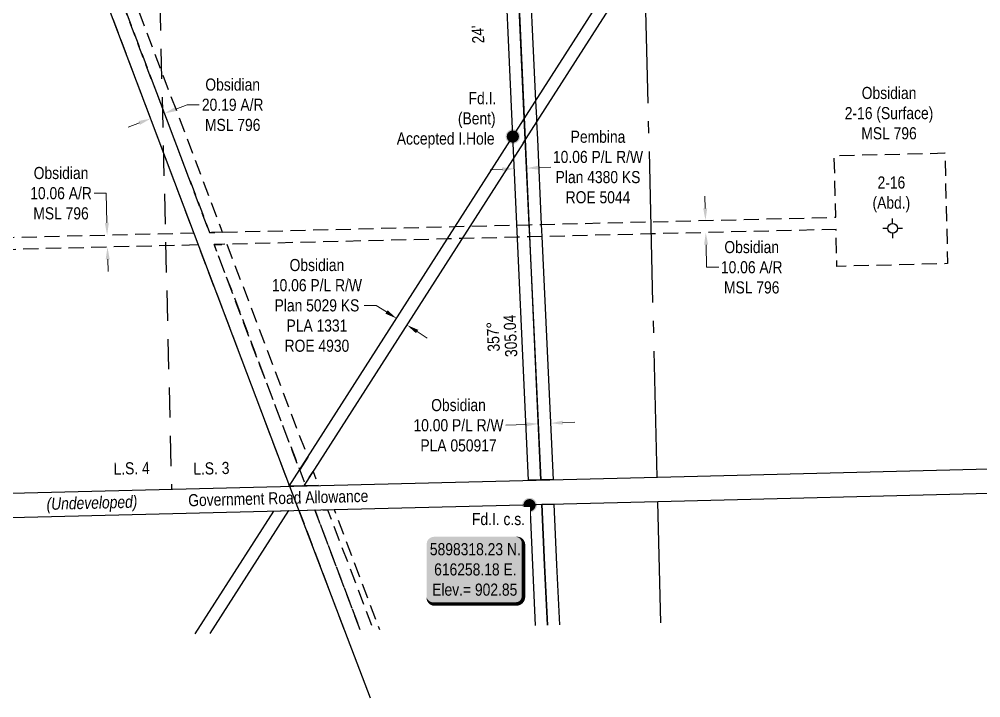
# Model space of a CAD drawing. Extents: x 611307 to 619201, y 5898107 to 5902906.
# Drawn here: x 615836 to 616631, y 5898159 to 5898720 of the extents above; entities that cross this region are included whole.
import ezdxf
from ezdxf.enums import TextEntityAlignment as Align

# ---------------------------------------------------------------- set-up
doc = ezdxf.new("R2010")
doc.units = 0
doc.header["$LTSCALE"] = 5
doc.header["$PDSIZE"] = 0.5
for name, pattern in [('foc-ACCESSROAD', [3.75, 2.5, -1.25]), ('foc-FLOWLINE', [3.75, 2.5, -1.25]), ('foc-LSD', [8, 5, -3]), ('foc-QUARTERLINE', [33, 25, -3, 2, -3])]:
    doc.linetypes.add(name, pattern=pattern)
doc.layers.get('Defpoints').update_dxf_attribs({"color": 9})
for name, color, linetype in [('AS-POWER', 104, 'foc-POWER'), ('C-RW', 13, 'Continuous'), ('C-WS', 13, 'foc-ACCESSROAD'), ('DETAIL-T', 7, 'Continuous'), ('F-EZE', 190, 'foc-FLOWLINE'), ('F-RW', 190, 'Continuous'), ('F-WS-S', 8, 'Continuous'), ('L-BD', 7, 'Continuous'), ('L-MON', 1, 'Continuous'), ('L-QSEC', 8, 'foc-QUARTERLINE'), ('L-ROAD-T', 7, 'Continuous'), ('L-SEC', 7, 'Continuous'), ('L-SECTION-LSD', 7, 'foc-LSD'), ('ROE', 35, 'Continuous')]:
    doc.layers.add(name, color=color, linetype=linetype)
for name, color, linetype, lineweight in [('C-AR-T', 13, 'Continuous', 9), ('C-FLOWLINE-T', 13, 'Continuous', 9), ('C-RW-T', 13, 'Continuous', 9), ('C-WS-T', 13, 'Continuous', 9), ('F-RW-T', 190, 'Continuous', 9), ('T-TEXT', 48, 'Continuous', 18)]:
    doc.layers.add(name, color=color, linetype=linetype, lineweight=lineweight)
doc.styles.add('100L', font='ARIALN.TTF', dxfattribs={"height": 11})
doc.styles.add('80', font='ARIALN.TTF', dxfattribs={"height": 10})
doc.styles.add('80CG', font='ARIALN.TTF', dxfattribs={"height": 10})
doc.styles.add('80L', font='ARIALN.TTF', dxfattribs={"height": 10})
doc.styles.add('80LS', font='ARIALNI.TTF', dxfattribs={"height": 10})
doc.styles.add('foc-LtypeFont', font='ARIALN.TTF', dxfattribs={"height": 7.35})
doc.linetypes.add('foc-POWER', pattern='A,6,-1,["P",foc-LtypeFont,S=0.2,R=0,X=-0.625,Y=-0.75],-1.24,4', length=12.24)
doc.linetypes.add('foc-POWER-NOLINE', pattern='A,0,-4,["P",foc-LtypeFont,S=0.2,R=0,X=-0.625,Y=-0.75],-8.24', length=12.24)
doc.dimstyles.new('Compass 5 000', dxfattribs={"dimscale": 5, "dimtxt": 9, "dimasz": 2, "dimexe": 0.2, "dimexo": 0.0625, "dimgap": 0.5, "dimtad": 0, "dimtih": 1, "dimtoh": 1, "dimzin": 0, "dimdsep": 46, "dimtxsty": '80CG', "dimcen": 0.1, "dimse1": 1, "dimse2": 1, "dimclrd": 256, "dimclrt": 256, "dimaunit": 1, "dimadec": 4, "dimazin": 0, "dimtfac": 0.06, "dimtofl": 0, "dimtmove": 0, "dimatfit": 1, "dimfxl": 0.2, "dimtolj": 1, "dimtzin": 0, "dimlwd": -1, "dimarcsym": 0})

# ---------------------------------------------------------------- blocks, each defined once
blk = doc.blocks.new('*D434')
at = {"layer": 'C-AR-T', "transparency": 16777216}
for p, q in [((615965.58, 5898645.53), (615974.93, 5898649.07)), ((615974.93, 5898649.07), (615984.93, 5898649.07)), ((615935.47, 5898634.13), (615926.11, 5898630.59))]:
    blk.add_line(p, q, dxfattribs=at)
for points in [[(615964.99, 5898647.09), (615966.17, 5898643.97), (615956.23, 5898641.99)], [(615934.88, 5898635.69), (615936.06, 5898632.57), (615944.82, 5898637.67)]]:
    blk.add_solid(points, dxfattribs=at)
at = {"layer": 'Defpoints', "color": 0, "transparency": 16777216}
for p in [(615934.15, 5898700.32), (615922.74, 5898696), (615956.23, 5898641.99)]:
    blk.add_point(p, dxfattribs=at)
at = {"layer": 'C-AR-T', "transparency": 16777216, "insert": (616012.67, 5898649.07), "char_height": 10, "attachment_point": 5, "style": '80CG'}
blk.add_mtext('\\A1;Obsidian\\P20.19 A/R\\PMSL 796', dxfattribs=at)
blk = doc.blocks.new('*D437')
at = {"layer": 'C-FLOWLINE-T', "transparency": 16777216}
for p, q in [((615907.99, 5898575.98), (615897.99, 5898575.98)), ((615908.59, 5898551.5), (615907.99, 5898575.98)), ((615909.32, 5898521.44), (615909.56, 5898511.44))]:
    blk.add_line(p, q, dxfattribs=at)
for points in [[(615910.25, 5898551.54), (615906.92, 5898551.45), (615908.83, 5898541.5)], [(615910.98, 5898521.48), (615907.65, 5898521.4), (615909.07, 5898531.44)]]:
    blk.add_solid(points, dxfattribs=at)
at = {"layer": 'Defpoints', "color": 0, "transparency": 16777216}
for p in [(615868, 5898540.51), (615908.83, 5898541.5), (615868.25, 5898530.44)]:
    blk.add_point(p, dxfattribs=at)
at = {"layer": 'C-FLOWLINE-T', "transparency": 16777216, "insert": (615870.71, 5898575.98), "char_height": 10, "attachment_point": 5, "style": '80CG'}
blk.add_mtext('\\A1;Obsidian\\P10.06 A/R\\PMSL 796', dxfattribs=at)
blk = doc.blocks.new('*D438')
at = {"layer": 'C-FLOWLINE-T', "transparency": 16777216}
for p, q in [((616403.43, 5898563.51), (616403.19, 5898573.51)), ((616404.16, 5898533.45), (616404.61, 5898514.77)), ((616404.61, 5898514.77), (616414.61, 5898514.77))]:
    blk.add_line(p, q, dxfattribs=at)
for points in [[(616405.1, 5898563.55), (616401.76, 5898563.47), (616403.67, 5898553.51)], [(616405.83, 5898533.49), (616402.49, 5898533.41), (616403.92, 5898543.45)]]:
    blk.add_solid(points, dxfattribs=at)
at = {"layer": 'Defpoints', "color": 0, "transparency": 16777216}
for p in [(616402.25, 5898553.48), (616403.67, 5898553.51), (616402.5, 5898543.41)]:
    blk.add_point(p, dxfattribs=at)
at = {"layer": 'C-FLOWLINE-T', "transparency": 16777216, "insert": (616441.9, 5898514.77), "char_height": 10, "attachment_point": 5, "style": '80CG'}
blk.add_mtext('\\A1;Obsidian\\P10.06 A/R\\PMSL 796', dxfattribs=at)
blk = doc.blocks.new('*D440')
at = {"layer": 'C-RW-T', "transparency": 16777216}
for p, q in [((616285.55, 5898386.37), (616295.54, 5898386.83)), ((616255.57, 5898384.97), (616238.52, 5898384.18))]:
    blk.add_line(p, q, dxfattribs=at)
for points in [[(616255.5, 5898386.64), (616255.65, 5898383.31), (616265.56, 5898385.44)], [(616285.47, 5898388.03), (616285.63, 5898384.71), (616275.56, 5898385.9)]]:
    blk.add_solid(points, dxfattribs=at)
at = {"layer": 'Defpoints', "color": 0, "transparency": 16777216}
for p in [(616247.86, 5898765.8), (616257.85, 5898766.27), (616265.56, 5898385.44)]:
    blk.add_point(p, dxfattribs=at)
at = {"layer": 'C-RW-T', "transparency": 16777216, "insert": (616199.43, 5898384.18), "char_height": 10, "attachment_point": 5, "style": '80CG'}
blk.add_mtext('\\A1;Obsidian\\P10.00 P/L R/W\\PPLA 050917', dxfattribs=at)
blk = doc.blocks.new('*D441')
at = {"layer": 'C-RW-T', "transparency": 16777216}
for p, q in [((616131.43, 5898483.25), (616121.43, 5898483.25)), ((616139.86, 5898477.87), (616131.43, 5898483.25)), ((616165.18, 5898461.69), (616173.61, 5898456.31))]:
    blk.add_line(p, q, dxfattribs=at)
for points in [[(616140.75, 5898479.27), (616138.96, 5898476.46), (616148.28, 5898472.48)], [(616166.08, 5898463.09), (616164.29, 5898460.28), (616156.76, 5898467.07)]]:
    blk.add_solid(points, dxfattribs=at)
at = {"layer": 'Defpoints', "color": 0, "transparency": 16777216}
for p in [(616224.6, 5898591.96), (616233.07, 5898586.55), (616148.28, 5898472.48)]:
    blk.add_point(p, dxfattribs=at)
at = {"layer": 'C-RW-T', "transparency": 16777216, "insert": (616082.34, 5898483.25), "char_height": 10, "attachment_point": 5, "style": '80CG'}
blk.add_mtext('\\A1;Obsidian\\P10.06 P/L R/W\\PPlan 5029 KS\\PPLA 1331\\PROE 4930', dxfattribs=at)
blk = doc.blocks.new('*D447')
at = {"layer": 'Defpoints', "color": 0, "transparency": 16777216}
for p in [(616240.12, 5898715.83), (616250.16, 5898716.3), (616245.69, 5898596.22)]:
    blk.add_point(p, dxfattribs=at)
at = {"layer": 'F-RW-T', "transparency": 16777216}
for p, q in [((616235.7, 5898595.75), (616225.71, 5898595.29)), ((616265.72, 5898597.15), (616275.71, 5898597.61))]:
    blk.add_line(p, q, dxfattribs=at)
for points in [[(616235.62, 5898597.42), (616235.77, 5898594.09), (616245.69, 5898596.22)], [(616265.64, 5898598.81), (616265.8, 5898595.48), (616255.73, 5898596.68)]]:
    blk.add_solid(points, dxfattribs=at)
at = {"layer": 'F-RW-T', "transparency": 16777216, "insert": (616314.79, 5898597.61), "char_height": 10, "attachment_point": 5, "style": '80CG'}
blk.add_mtext('\\A1;Pembina\\P10.06 P/L R/W\\PPlan 4380 KS\\PROE 5044', dxfattribs=at)
blk = doc.blocks.new('GABD')
for p, q in [((0, 0.81), (0, 1.62)), ((-0.81, 0), (-1.62, 0)), ((1.62, 0), (0.81, 0)), ((0, -0.81), (0, -1.62))]:
    blk.add_line(p, q)
blk.add_circle((0, 0), 0.8)
blk = doc.blocks.new('fdia')
at = {"color": 255, "const_width": 1}
blk.add_lwpolyline([(-0.5, 0, 1), (0.5, 0, 1)], format="xyb", close=True, dxfattribs=at)
blk = doc.blocks.new('Fdiaa')
blk.add_blockref('fdia', (0, 0))
blk = doc.blocks.new('fdib')
at = {"color": 1, "const_width": 1.6}
blk.add_lwpolyline([(-0.4, 0, 1), (0.4, 0, 1)], format="xyb", close=True, dxfattribs=at)
at = {"color": 1}
blk.add_circle((0, 0), 0.8, dxfattribs=at)
blk = doc.blocks.new('Fdibb')
blk.add_blockref('fdib', (0, 0))
blk = doc.blocks.new('fdicc')
for name in ['Fdibb', 'Fdiaa']:
    blk.add_blockref(name, (0, 0))
blk = doc.blocks.new('FDI')
blk.add_blockref('fdicc', (0, 0))
blk = doc.blocks.new('*U452')
h = blk.add_hatch(color=254)
edge = h.paths.add_edge_path()
edge.add_line((-34, -28.5), (34, -28.5))
edge.add_arc((34, -22.5), 6, 270, 360)
edge.add_line((40, -22.5), (40, 21))
edge.add_arc((34, 21), 6, 0, 90)
edge.add_line((34, 27), (-34, 27))
edge.add_arc((-34, 21), 6, 90, 180)
edge.add_line((-40, 21), (-40, -22.5))
edge.add_arc((-34, -22.5), 6, 180, 270)
at = {"color": 1, "flags": 128}
blk.add_lwpolyline([(-34, -28.5, 3, 3, 0), (34, -28.5, 3, 3, 0.414214), (40, -22.5, 3, 3, 0), (40, 21, 3, 0, 0.414214), (34, 27, 0, 0, 0), (-34, 27, 0, 0, 0.414214), (-40, 21, 0, 0, 0), (-40, -22.5, 0, 3, 0.414214)], format="xyseb", close=True, dxfattribs=at)
blk.add_lwpolyline([(22.17, -22.34, 0, 10, 0), (0, 0, 5, 5, 0)], format="xyseb", dxfattribs=at)
at = {"color": 1, "style": '80'}
blk.add_attdef('ENTER_TEXT_001', (-35.99, -5), '', height=10, dxfattribs=at)

msp = doc.modelspace()

# ---------------------------------------------------------------- linework, layer by layer
at = {"layer": 'C-RW'}
for points in [[(616244.354, 5898622.842), (616406.134, 5898875.557), (616624.224, 5899214.458)], [(616252.823, 5898617.42), (616414.597, 5898870.125), (616632.68, 5899209.016)], [(616250.52, 5898923.803), (616263.157, 5898652.325), (616263.815, 5898638.176), (616263.967, 5898634.917), (616264.625, 5898620.767), (616267.909, 5898550.213), (616268.377, 5898540.155), (616277.73, 5898339.247), (616267.725, 5898338.996), (616258.373, 5898539.912), (616257.905, 5898549.97), (616254.631, 5898620.302), (616253.821, 5898637.71), (616239.132, 5898960.924)], [(616252.823, 5898617.42), (616071.457, 5898334.109), (616059.322, 5898333.806), (616244.354, 5898622.842)], [(616272.886, 5898219.025), (616270.609, 5898268.512), (616268.291, 5898318.894), (616278.291, 5898319.145), (616280.599, 5898268.971), (616282.885, 5898219.275)], [(615981.776, 5898211.76), (616046.65, 5898313.355), (616058.773, 5898313.657), (615993.898, 5898212.063)]]:
    msp.add_lwpolyline(points, dxfattribs=at)
at = {"layer": 'C-WS', "flags": 128}
msp.add_lwpolyline([(616105.247, 5898214.841), (616067.645, 5898313.879), (616080.568, 5898314.201), (616118.171, 5898215.164)], dxfattribs=at)
at = {"layer": 'F-EZE', "flags": 128}
for points in [[(616002.851, 5898547.101), (616004.1, 5898543.811), (615993.495, 5898543.554), (615854.271, 5898911.312), (615850.514, 5898921.238), (615861.116, 5898921.492), (615864.873, 5898911.567), (616002.851, 5898547.101)], [(616083.602, 5898334.393), (616073, 5898334.128), (616072.433, 5898335.633), (616079.152, 5898346.13), (616083.602, 5898334.393)]]:
    msp.add_lwpolyline(points, close=True, dxfattribs=at)
for points in [[(616118.171, 5898215.164), (616080.568, 5898314.201), (616091.167, 5898314.466), (616096.456, 5898314.598), (616134.061, 5898215.561)], [(616118.171, 5898215.164), (616080.568, 5898314.201), (616091.17, 5898314.466), (616128.772, 5898215.429)]]:
    msp.add_lwpolyline(points, dxfattribs=at)
at = {"layer": 'F-RW'}
msp.add_lwpolyline([(616267.303, 5898338.986), (616257.248, 5898338.745), (616244.438, 5898623.023), (616227.181, 5899002.531), (616215.169, 5899016.673), (616110.031, 5899139.485), (616122.989, 5899139.81), (616237.071, 5899006.424), (616267.303, 5898338.986)], close=True, dxfattribs=at)
msp.add_lwpolyline([(616263.016, 5898218.779), (616258.607, 5898318.652), (616268.291, 5898318.894), (616270.609, 5898268.512), (616272.886, 5898219.025)], dxfattribs=at)
at = {"layer": 'L-QSEC'}
for p, q in [((616345.108, 5899105.4), (616363.429, 5898341.395)), ((616363.92, 5898320.918), (616366.335, 5898220.987))]:
    msp.add_line(p, q, dxfattribs=at)
at = {"layer": 'L-SEC'}
for p, q in [((616363.871, 5898341.406), (617167.483, 5898361.463)), ((615560.289, 5898321.353), (616363.872, 5898341.406)), ((616364.373, 5898321.3), (617167.984, 5898341.356)), ((615560.772, 5898301.246), (616364.373, 5898321.3))]:
    msp.add_line(p, q, dxfattribs=at)
at = {"layer": 'L-SECTION-LSD'}
msp.add_line((615942.749, 5899135.303), (615962.087, 5898331.376), dxfattribs=at)
at = {"layer": 'ROE'}
msp.add_lwpolyline([(615981.776, 5898211.76), (616046.65, 5898313.355), (616058.773, 5898313.657), (615993.898, 5898212.063)], dxfattribs=at)

# ---------------------------------------------------------------- block references
at = {"layer": 'DETAIL-T'}
ref = msp.add_blockref('*U452', (616213.066, 5898265.018), dxfattribs=dict(at, xscale=1.000320672226653, yscale=1.000320672226653, zscale=1.000320672226653))
ref.add_attrib('ENTER_TEXT_001', '5898318.23 N.', (616175.735, 5898276.794), dxfattribs={"layer": '0', "color": 1, "height": 10.00321, "style": '80'})
ref.add_attrib('ENTER_TEXT_002', '616258.18 E.', (616179.259, 5898260.081), dxfattribs={"layer": '0', "color": 1, "height": 10.00321, "style": '80'})
ref.add_attrib('ENTER_TEXT_003', 'Elev.= 902.85', (616177.646, 5898243.368), dxfattribs={"layer": '0', "color": 1, "height": 10.00321, "style": '80'})
at = {"layer": 'F-WS-S', "xscale": 4.999999999999997, "yscale": 4.999999999999997, "zscale": 4.999999999999997}
msp.add_blockref('GABD', (616558.46, 5898546.958), dxfattribs=at)
at = {"layer": 'L-MON', "xscale": 5, "yscale": 5, "zscale": 5}
for p in [(616244.354, 5898622.842), (616258.177, 5898318.225)]:
    msp.add_blockref('FDI', p, dxfattribs=at)

# ---------------------------------------------------------------- texts
at = {"layer": 'C-WS-T', "attachment_point": 5, "style": '80CG'}
for s, insert, char_height, width in [('\\A1;Obsidian\\P2-16 (Surface)\\PMSL 796', (616555.472, 5898642.131), 9.99624, 72.59657), ('\\A1;2-16\\P(Abd.)', (616557.399, 5898575.039), 9.9962, 30.58645)]:
    msp.add_mtext(s, dxfattribs=dict(at, insert=insert, char_height=char_height, width=width))
at = {"layer": 'L-BD', "style": '80L'}
for s, rotation, p in [("24'", 92.5897, (616215.425, 5898707.264)), ('305.04', 92.5982, (616242.323, 5898458.089)), ('357°', 92.5982, (616228.093, 5898457.443))]:
    msp.add_text(s, height=9.9963, rotation=rotation, dxfattribs=at).set_placement(p, align=Align.MIDDLE)
at = {"layer": 'L-ROAD-T', "style": '80L'}
msp.add_text('Government Road Allowance', height=9.99624, rotation=1.42952, dxfattribs=at).set_placement((616050.359, 5898324.037), align=Align.MIDDLE_CENTER)
at = {"layer": 'T-TEXT', "style": '80LS'}
msp.add_text('(Undeveloped)', height=9.99624, rotation=1.42952, dxfattribs=at).set_placement((615896.278, 5898320.192), align=Align.MIDDLE_CENTER)

# ---------------------------------------------------------------- dimensions: what is measured, and where the dimension line sits
at = {"layer": 'C-AR-T'}
dim = msp.add_linear_dim(base=(615956.229, 5898641.993), p1=(615922.737, 5898696.003), p2=(615934.147, 5898700.322), angle=20.735407, text='Obsidian\\P20.19 A/R\\PMSL 796', dimstyle='Compass 5 000', dxfattribs=at)
dim.commit()
dim.dimension.update_dxf_attribs({"geometry": '*D434', "text_midpoint": (616012.669, 5898649.074), "dimtype": 161})
at = {"layer": 'C-FLOWLINE-T'}
for base, p1, p2, angle, picture, middle in [((615908.83, 5898541.498), (615868.247, 5898530.444), (615868.003, 5898540.507), 91.390568, '*D437', (615870.712, 5898575.984)), ((616403.673, 5898553.511), (616402.496, 5898543.414), (616402.252, 5898553.477), 91.390622, '*D438', (616441.895, 5898514.766))]:
    dim = msp.add_linear_dim(base=base, p1=p1, p2=p2, angle=angle, text='Obsidian\\P10.06 A/R\\PMSL 796', dimstyle='Compass 5 000', dxfattribs=at)
    dim.commit()
    dim.dimension.update_dxf_attribs({"geometry": picture, "text_midpoint": middle, "dimtype": 161})
at = {"layer": 'C-RW-T'}
for base, p1, p2, angle, text, picture, middle in [((616265.564, 5898385.44), (616257.853, 5898766.266), (616247.858, 5898765.8), 182.665213, 'Obsidian\\P10.00 P/L R/W\\PPLA 050917', '*D440', (616199.435, 5898384.181)), ((616148.283, 5898472.483), (616233.069, 5898586.546), (616224.596, 5898591.958), 147.43204, 'Obsidian\\P10.06 P/L R/W\\PPlan 5029 KS\\PPLA 1331\\PROE 4930', '*D441', (616082.342, 5898483.249))]:
    dim = msp.add_linear_dim(base=base, p1=p1, p2=p2, angle=angle, text=text, dimstyle='Compass 5 000', dxfattribs=at)
    dim.commit()
    dim.dimension.update_dxf_attribs({"geometry": picture, "text_midpoint": middle, "dimtype": 161})
at = {"layer": 'F-RW-T'}
dim = msp.add_linear_dim(base=(616245.686, 5898596.217), p1=(616250.162, 5898716.299), p2=(616240.118, 5898715.831), angle=182.665202, text='Pembina\\P10.06 P/L R/W\\PPlan 4380 KS\\PROE 5044', dimstyle='Compass 5 000', dxfattribs=at)
dim.commit()
dim.dimension.update_dxf_attribs({"geometry": '*D447', "text_midpoint": (616314.795, 5898597.615), "dimtype": 161})

# ---------------------------------------------------------------- next in the draw order: texts
at = {"layer": 'L-MON', "insert": (616210.543, 5898311.719), "char_height": 9.9963, "attachment_point": 1, "style": '80L', "bg_fill": 2}
msp.add_mtext_dynamic_manual_height_columns('Fd.I. c.s.', width=43.06044, gutter_width=50, heights=[0], dxfattribs=at)
at = {"layer": 'L-SECTION-LSD', "attachment_point": 1, "rotation": 1.433294, "style": '100L', "bg_fill": 3, "box_fill_scale": 1.5, "bg_fill_color": 256, "bg_fill_transparency": 0}
for s, width, insert, char_height in [('\\pi1.9967;L.S. 4', 30.53989, (615911.994, 5898353.255), 9.99624), ('L.S. 3', 30.37591, (615979.928, 5898353.255), 9.9962)]:
    msp.add_mtext_dynamic_manual_height_columns(s, width=width, gutter_width=55, heights=[0], dxfattribs=dict(at, insert=insert, char_height=char_height))

# ---------------------------------------------------------------- next in the draw order: linework, layer by layer
at = {"layer": 'AS-POWER', "linetype": 'foc-POWER-NOLINE', "flags": 128}
msp.add_lwpolyline([(615720.52, 5899229.724), (615830.022, 5898940.884), (616059.711, 5898333.797), (616126.443, 5898159.015)], dxfattribs=at)
at = {"layer": 'C-WS', "flags": 128}
msp.add_lwpolyline([(616636.31, 5899252.695), (616640.005, 5899240.057), (616643.743, 5899227.275), (616665.337, 5899153.413), (616670.166, 5899136.902), (616781.002, 5898989.062), (616879.89, 5898977.592), (616877.915, 5899059.381), (616995.396, 5899062.223), (616998.934, 5898915.349), (616881.454, 5898912.499), (616880.377, 5898957.311), (616814.15, 5898959.433), (616776.78, 5898954.637), (616462.513, 5898944.584), (616450.303, 5898944.193), (616360.596, 5898941.324), (616347.458, 5898940.904), (616249.869, 5898937.782), (616239.867, 5898937.462), (616229.815, 5898937.14), (616204.946, 5898936.345), (616195.574, 5898936.045), (616195.945, 5898920.521), (616196.592, 5898893.463), (616105.212, 5898891.282), (616104.583, 5898917.613), (616104.35, 5898927.326), (616095.537, 5898927.115), (616093.749, 5898927.072), (616004.361, 5898924.928), (615984.313, 5898924.448), (615861.116, 5898921.493), (615850.514, 5898921.239), (615854.251, 5898911.368), (615993.495, 5898543.554), (616004.1, 5898543.811), (616196.829, 5898548.486), (616208.947, 5898548.781), (616247.85, 5898549.725), (616257.905, 5898549.97), (616267.909, 5898550.213), (616358.797, 5898552.422), (616511.403, 5898556.126), (616510.167, 5898607.04), (616601.631, 5898609.261), (616603.852, 5898517.797), (616512.387, 5898515.576), (616511.647, 5898546.064), (616359.04, 5898542.359), (616268.377, 5898540.156), (616258.373, 5898539.913), (616248.318, 5898539.669), (616202.414, 5898538.554), (616190.296, 5898538.259), (616007.888, 5898533.834), (615997.283, 5898533.577), (616068.123, 5898346.986), (616072.572, 5898335.265), (616073, 5898334.128), (616071.834, 5898334.099), (616059.711, 5898333.797), (615984.356, 5898533.263), (615798.225, 5898528.744), (615798.964, 5898498.256), (615707.5, 5898496.036), (615705.279, 5898587.5), (615796.743, 5898589.721), (615797.98, 5898538.807), (615980.568, 5898543.24), (615841.284, 5898911.162), (615837.587, 5898920.928), (615546.077, 5898913.938), (615545.594, 5898934.064), (615830.022, 5898940.884), (615826.262, 5898950.802), (615758.075, 5899130.657), (615720.519, 5899229.724)], dxfattribs=at)
at = {"layer": 'F-EZE', "flags": 128}
msp.add_lwpolyline([(616007.888, 5898533.834), (616074.706, 5898357.84), (616067.987, 5898347.344), (615997.283, 5898533.577), (616007.888, 5898533.834)], close=True, dxfattribs=at)

# ---------------------------------------------------------------- next in the draw order: texts
at = {"layer": 'L-MON', "insert": (616148.249, 5898659.534), "char_height": 9.99627, "attachment_point": 1, "style": '80L', "bg_fill": 2}
msp.add_mtext_dynamic_manual_height_columns('\\pi59.508;Fd.I. \\P\\pi50.684;(Bent)\\P\\pi0.12998;Accepted I.Hole', width=80.48199, gutter_width=50, heights=[0], dxfattribs=at)

doc.saveas('drawing.dxf')
